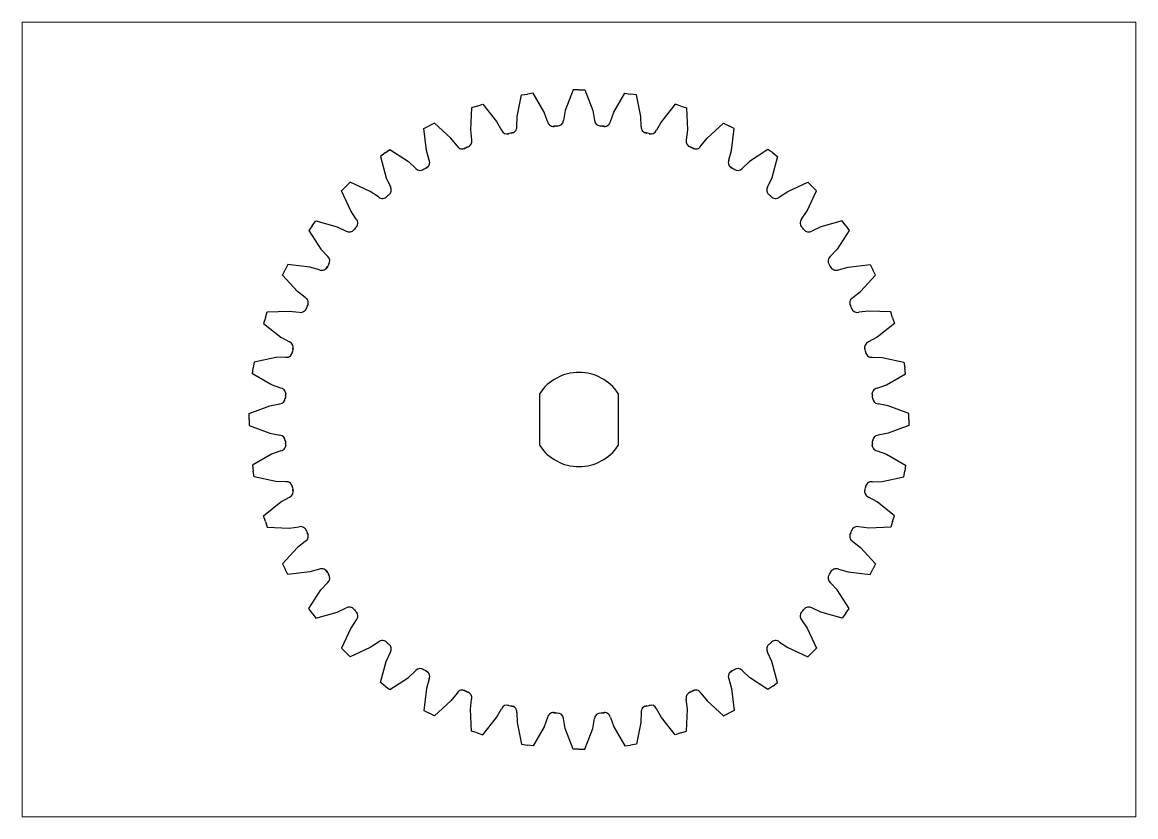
# Paper-space layout 'Layout1' of a CAD drawing. Header units: millimetres. Extents: x 28 to 249, y 20 to 177.
# The model-space entities are those that its viewports show. They can reach past a viewport. Long polylines and large blocks are cut down to what shows.
import ezdxf

# ---------------------------------------------------------------- set-up
doc = ezdxf.new("R2010")
doc.units = ezdxf.units.MM

msp = doc.modelspace()

# ---------------------------------------------------------------- linework, layer by layer
for points in [[(-3.942, 19.301), (-3.66, 20.679), (-3.285, 20.738), (-3.285, 20.738)], [(-2.215, 19.575), (-2.909, 20.798), (-3.285, 20.738), (-3.285, 20.738)], [(0, 20.997), (-0.38, 20.997), (-0.875, 19.68), (-0.996, 19.05)], [(0, 20.997), (0.38, 20.997), (0.875, 19.68), (0.996, 19.05)], [(2.215, 19.575), (2.909, 20.798), (3.285, 20.738), (3.285, 20.738)], [(3.942, 19.301), (3.66, 20.679), (3.285, 20.738), (3.285, 20.738)], [(-6.488, 19.969), (-6.85, 19.851), (-6.913, 18.447), (-6.834, 17.809)], [(-6.488, 19.969), (-6.127, 20.086), (-5.25, 18.987), (-4.939, 18.425)], [(6.488, 19.969), (6.127, 20.086), (5.25, 18.987), (4.939, 18.425)], [(6.488, 19.969), (6.85, 19.851), (6.913, 18.447), (6.834, 17.809)], [(-3.963, 18.666), (-3.942, 19.301)], [(-1.998, 18.977), (-2.215, 19.575)], [(1.998, 18.977), (2.215, 19.575)], [(3.963, 18.666), (3.942, 19.301)], [(-9.714, 17.138), (-9.871, 18.535), (-9.532, 18.708), (-9.532, 18.708)], [(-8.155, 17.932), (-9.193, 18.881), (-9.532, 18.708), (-9.532, 18.708)], [(8.155, 17.932), (9.193, 18.881), (9.532, 18.708), (9.532, 18.708)], [(9.714, 17.138), (9.871, 18.535), (9.532, 18.708), (9.532, 18.708)], [(-7.765, 17.43), (-8.155, 17.932)], [(7.765, 17.43), (8.155, 17.932)], [(-12.341, 16.987), (-12.034, 17.21), (-10.86, 16.436), (-10.391, 15.997)], [(-9.537, 16.527), (-9.714, 17.138)], [(9.537, 16.527), (9.714, 17.138)], [(12.341, 16.987), (12.034, 17.21), (10.86, 16.436), (10.391, 15.997)], [(-12.341, 16.987), (-12.649, 16.763), (-12.275, 15.407), (-12.003, 14.826)], [(12.341, 16.987), (12.649, 16.763), (12.275, 15.407), (12.003, 14.826)], [(-13.297, 14.534), (-14.578, 15.116), (-14.847, 14.847), (-14.847, 14.847)], [(13.297, 14.534), (14.578, 15.116), (14.847, 14.847), (14.847, 14.847)], [(-14.534, 13.297), (-15.116, 14.578), (-14.847, 14.847), (-14.847, 14.847)], [(-12.771, 14.178), (-13.297, 14.534)], [(12.771, 14.178), (13.297, 14.534)], [(14.534, 13.297), (15.116, 14.578), (14.847, 14.847), (14.847, 14.847)], [(-14.178, 12.771), (-14.534, 13.297)], [(14.178, 12.771), (14.534, 13.297)], [(-16.987, 12.341), (-17.21, 12.034), (-16.436, 10.86), (-15.997, 10.391)], [(-16.987, 12.341), (-16.763, 12.649), (-15.407, 12.275), (-14.826, 12.003)], [(16.987, 12.341), (16.763, 12.649), (15.407, 12.275), (14.826, 12.003)], [(16.987, 12.341), (17.21, 12.034), (16.436, 10.86), (15.997, 10.391)], [(-17.932, 8.155), (-18.881, 9.193), (-18.708, 9.532), (-18.708, 9.532)], [(-17.138, 9.714), (-18.535, 9.871), (-18.708, 9.532), (-18.708, 9.532)], [(-16.527, 9.537), (-17.138, 9.714)], [(16.527, 9.537), (17.138, 9.714)], [(17.138, 9.714), (18.535, 9.871), (18.708, 9.532), (18.708, 9.532)], [(17.932, 8.155), (18.881, 9.193), (18.708, 9.532), (18.708, 9.532)], [(-17.43, 7.765), (-17.932, 8.155)], [(17.43, 7.765), (17.932, 8.155)], [(-19.969, 6.488), (-20.086, 6.127), (-18.987, 5.25), (-18.425, 4.939)], [(-19.969, 6.488), (-19.851, 6.85), (-18.447, 6.913), (-17.809, 6.834)], [(19.969, 6.488), (19.851, 6.85), (18.447, 6.913), (17.809, 6.834)], [(19.969, 6.488), (20.086, 6.127), (18.987, 5.25), (18.425, 4.939)], [(-19.301, 3.942), (-20.679, 3.66), (-20.738, 3.285), (-20.738, 3.285)], [(-18.666, 3.963), (-19.301, 3.942)], [(18.666, 3.963), (19.301, 3.942)], [(19.301, 3.942), (20.679, 3.66), (20.738, 3.285), (20.738, 3.285)], [(-19.575, 2.215), (-20.798, 2.909), (-20.738, 3.285), (-20.738, 3.285)], [(19.575, 2.215), (20.798, 2.909), (20.738, 3.285), (20.738, 3.285)], [(-18.977, 1.998), (-19.575, 2.215)], [(18.977, 1.998), (19.575, 2.215)], [(-2.5, -1.658), (-2.5, 1.658)], [(2.5, 1.658), (2.5, -1.658)], [(-20.997, 0), (-20.997, 0.38), (-19.68, 0.875), (-19.05, 0.996)], [(20.997, 0), (20.997, 0.38), (19.68, 0.875), (19.05, 0.996)], [(-20.997, 0), (-20.997, -0.38), (-19.68, -0.875), (-19.05, -0.996)], [(20.997, 0), (20.997, -0.38), (19.68, -0.875), (19.05, -0.996)], [(-18.977, -1.998), (-19.575, -2.215)], [(18.977, -1.998), (19.575, -2.215)], [(-19.575, -2.215), (-20.798, -2.909), (-20.738, -3.285), (-20.738, -3.285)], [(19.575, -2.215), (20.798, -2.909), (20.738, -3.285), (20.738, -3.285)], [(-19.301, -3.942), (-20.679, -3.66), (-20.738, -3.285), (-20.738, -3.285)], [(19.301, -3.942), (20.679, -3.66), (20.738, -3.285), (20.738, -3.285)], [(-18.666, -3.963), (-19.301, -3.942)], [(18.666, -3.963), (19.301, -3.942)], [(-19.969, -6.488), (-20.086, -6.127), (-18.987, -5.25), (-18.425, -4.939)], [(19.969, -6.488), (20.086, -6.127), (18.987, -5.25), (18.425, -4.939)], [(-19.969, -6.488), (-19.851, -6.85), (-18.447, -6.913), (-17.809, -6.834)], [(19.969, -6.488), (19.851, -6.85), (18.447, -6.913), (17.809, -6.834)], [(-17.43, -7.765), (-17.932, -8.155)], [(17.43, -7.765), (17.932, -8.155)], [(-17.932, -8.155), (-18.881, -9.193), (-18.708, -9.532), (-18.708, -9.532)], [(17.932, -8.155), (18.881, -9.193), (18.708, -9.532), (18.708, -9.532)], [(-17.138, -9.714), (-18.535, -9.871), (-18.708, -9.532), (-18.708, -9.532)], [(-16.527, -9.537), (-17.138, -9.714)], [(16.527, -9.537), (17.138, -9.714)], [(17.138, -9.714), (18.535, -9.871), (18.708, -9.532), (18.708, -9.532)], [(-16.987, -12.341), (-17.21, -12.034), (-16.436, -10.86), (-15.997, -10.391)], [(16.987, -12.341), (17.21, -12.034), (16.436, -10.86), (15.997, -10.391)], [(-16.987, -12.341), (-16.763, -12.649), (-15.407, -12.275), (-14.826, -12.003)], [(16.987, -12.341), (16.763, -12.649), (15.407, -12.275), (14.826, -12.003)], [(-14.534, -13.297), (-15.116, -14.578), (-14.847, -14.847), (-14.847, -14.847)], [(-14.178, -12.771), (-14.534, -13.297)], [(14.178, -12.771), (14.534, -13.297)], [(14.534, -13.297), (15.116, -14.578), (14.847, -14.847), (14.847, -14.847)], [(-12.771, -14.178), (-13.297, -14.534)], [(12.771, -14.178), (13.297, -14.534)], [(-13.297, -14.534), (-14.578, -15.116), (-14.847, -14.847), (-14.847, -14.847)], [(-12.341, -16.987), (-12.649, -16.763), (-12.275, -15.407), (-12.003, -14.826)], [(12.341, -16.987), (12.649, -16.763), (12.275, -15.407), (12.003, -14.826)], [(13.297, -14.534), (14.578, -15.116), (14.847, -14.847), (14.847, -14.847)], [(-12.341, -16.987), (-12.034, -17.21), (-10.86, -16.436), (-10.391, -15.997)], [(12.341, -16.987), (12.034, -17.21), (10.86, -16.436), (10.391, -15.997)], [(-9.537, -16.527), (-9.714, -17.138)], [(9.537, -16.527), (9.714, -17.138)], [(-9.714, -17.138), (-9.871, -18.535), (-9.532, -18.708), (-9.532, -18.708)], [(-7.765, -17.43), (-8.155, -17.932)], [(7.765, -17.43), (8.155, -17.932)], [(9.714, -17.138), (9.871, -18.535), (9.532, -18.708), (9.532, -18.708)], [(-8.155, -17.932), (-9.193, -18.881), (-9.532, -18.708), (-9.532, -18.708)], [(-6.488, -19.969), (-6.85, -19.851), (-6.913, -18.447), (-6.834, -17.809)], [(-6.488, -19.969), (-6.127, -20.086), (-5.25, -18.987), (-4.939, -18.425)], [(6.488, -19.969), (6.127, -20.086), (5.25, -18.987), (4.939, -18.425)], [(6.488, -19.969), (6.85, -19.851), (6.913, -18.447), (6.834, -17.809)], [(8.155, -17.932), (9.193, -18.881), (9.532, -18.708), (9.532, -18.708)], [(-3.963, -18.666), (-3.942, -19.301)], [(-1.998, -18.977), (-2.215, -19.575)], [(0, -20.997), (-0.38, -20.997), (-0.875, -19.68), (-0.996, -19.05)], [(0, -20.997), (0.38, -20.997), (0.875, -19.68), (0.996, -19.05)], [(1.998, -18.977), (2.215, -19.575)], [(3.963, -18.666), (3.942, -19.301)], [(-3.942, -19.301), (-3.66, -20.679), (-3.285, -20.738), (-3.285, -20.738)], [(-2.215, -19.575), (-2.909, -20.798), (-3.285, -20.738), (-3.285, -20.738)], [(2.215, -19.575), (2.909, -20.798), (3.285, -20.738), (3.285, -20.738)], [(3.942, -19.301), (3.66, -20.679), (3.285, -20.738), (3.285, -20.738)]]:
    msp.add_lwpolyline(points)
for centre, radius, start, end in [((-4.341, 18.623), 0.38, 271.88175, 6.38063), ((-1.626, 19.053), 0.38, 191.61937, 286.11825), ((0, 0), 18.75, 94.01853, 95.10486), ((-1.375, 19.079), 0.38, 269.03203, 355.55557), ((1.375, 19.079), 0.38, 184.44443, 270.96797), ((0, 0), 18.75, 84.89514, 85.98147), ((1.626, 19.053), 0.38, 253.88175, 348.38063), ((4.341, 18.623), 0.38, 173.61937, 268.11825), ((-7.203, 17.72), 0.38, 287.03203, 13.55557), ((-4.588, 18.57), 0.38, 202.44443, 288.96797), ((0, 0), 18.75, 102.89514, 103.98147), ((0, 0), 18.75, 76.01853, 77.10486), ((4.588, 18.57), 0.38, 251.03203, 337.55557), ((7.203, 17.72), 0.38, 166.44443, 252.96797), ((-7.434, 17.618), 0.38, 209.61937, 304.11825), ((0, 0), 18.75, 112.01853, 113.10486), ((0, 0), 18.75, 66.89514, 67.98147), ((7.434, 17.618), 0.38, 235.88175, 330.38063), ((-9.884, 16.37), 0.38, 289.88175, 24.38063), ((9.884, 16.37), 0.38, 155.61937, 250.11825), ((-10.102, 16.243), 0.38, 220.44443, 306.96797), ((0, 0), 18.75, 120.89514, 121.98147), ((0, 0), 18.75, 58.01853, 59.10486), ((10.102, 16.243), 0.38, 233.03203, 319.55557), ((-12.515, 14.459), 0.38, 227.61937, 322.11825), ((0, 0), 18.75, 130.01853, 131.10486), ((-12.327, 14.627), 0.38, 305.03203, 31.55557), ((12.327, 14.627), 0.38, 148.44443, 234.96797), ((0, 0), 18.75, 48.89514, 49.98147), ((12.515, 14.459), 0.38, 217.88175, 312.38063), ((-14.459, 12.515), 0.38, 307.88175, 42.38063), ((14.459, 12.515), 0.38, 137.61937, 232.11825), ((-14.627, 12.327), 0.38, 238.44443, 324.96797), ((0, 0), 18.75, 138.89514, 139.98147), ((0, 0), 18.75, 40.01853, 41.10486), ((14.627, 12.327), 0.38, 215.03203, 301.55557), ((0, 0), 18.75, 148.01853, 149.10486), ((-16.243, 10.102), 0.38, 323.03203, 49.55557), ((16.243, 10.102), 0.38, 130.44443, 216.96797), ((0, 0), 18.75, 30.89514, 31.98147), ((-16.37, 9.884), 0.38, 245.61937, 340.11825), ((16.37, 9.884), 0.38, 199.88175, 294.38063), ((-17.72, 7.203), 0.38, 256.44443, 342.96797), ((-17.618, 7.434), 0.38, 325.88175, 60.38063), ((0, 0), 18.75, 156.89514, 157.98147), ((17.618, 7.434), 0.38, 119.61937, 214.11825), ((0, 0), 18.75, 22.01853, 23.10486), ((17.72, 7.203), 0.38, 197.03203, 283.55557), ((-18.623, 4.341), 0.38, 263.61937, 358.11825), ((-18.57, 4.588), 0.38, 341.03203, 67.55557), ((0, 0), 18.75, 166.01853, 167.10486), ((18.57, 4.588), 0.38, 112.44443, 198.96797), ((0, 0), 18.75, 12.89514, 13.98147), ((18.623, 4.341), 0.38, 181.88175, 276.38063), ((0, 0), 3, 33.55731, 146.44269), ((-19.053, 1.626), 0.38, 343.88175, 78.38063), ((0, 0), 18.75, 174.89514, 175.98147), ((19.053, 1.626), 0.38, 101.61937, 196.11825), ((0, 0), 18.75, 4.01853, 5.10486), ((-19.079, 1.375), 0.38, 274.44443, 0.96797), ((19.079, 1.375), 0.38, 179.03203, 265.55557), ((-19.079, -1.375), 0.38, 359.03203, 85.55557), ((0, 0), 18.75, 184.01853, 185.10486), ((0, 0), 18.75, 354.89514, 355.98147), ((19.079, -1.375), 0.38, 94.44443, 180.96797), ((-19.053, -1.626), 0.38, 281.61937, 16.11825), ((0, 0), 3, 213.55731, 326.44269), ((19.053, -1.626), 0.38, 163.88175, 258.38063), ((-18.623, -4.341), 0.38, 1.88175, 96.38063), ((0, 0), 18.75, 192.89514, 193.98147), ((0, 0), 18.75, 346.01853, 347.10486), ((18.623, -4.341), 0.38, 83.61937, 178.11825), ((-18.57, -4.588), 0.38, 292.44443, 18.96797), ((18.57, -4.588), 0.38, 161.03203, 247.55557), ((-17.72, -7.203), 0.38, 17.03203, 103.55557), ((0, 0), 18.75, 202.01853, 203.10486), ((0, 0), 18.75, 336.89514, 337.98147), ((17.72, -7.203), 0.38, 76.44443, 162.96797), ((-17.618, -7.434), 0.38, 299.61937, 34.11825), ((17.618, -7.434), 0.38, 145.88175, 240.38063), ((-16.37, -9.884), 0.38, 19.88175, 114.38063), ((0, 0), 18.75, 210.89514, 211.98147), ((-16.243, -10.102), 0.38, 310.44443, 36.96797), ((16.243, -10.102), 0.38, 143.03203, 229.55557), ((0, 0), 18.75, 328.01853, 329.10486), ((16.37, -9.884), 0.38, 65.61937, 160.11825), ((-14.627, -12.327), 0.38, 35.03203, 121.55557), ((14.627, -12.327), 0.38, 58.44443, 144.96797), ((0, 0), 18.75, 220.01853, 221.10486), ((-14.459, -12.515), 0.38, 317.61937, 52.11825), ((14.459, -12.515), 0.38, 127.88175, 222.38063), ((0, 0), 18.75, 318.89514, 319.98147), ((-12.515, -14.459), 0.38, 37.88175, 132.38063), ((0, 0), 18.75, 228.89514, 229.98147), ((0, 0), 18.75, 310.01853, 311.10486), ((12.515, -14.459), 0.38, 47.61937, 142.11825), ((-12.327, -14.627), 0.38, 328.44443, 54.96797), ((12.327, -14.627), 0.38, 125.03203, 211.55557), ((-10.102, -16.243), 0.38, 53.03203, 139.55557), ((0, 0), 18.75, 238.01853, 239.10486), ((-9.884, -16.37), 0.38, 335.61937, 70.11825), ((9.884, -16.37), 0.38, 109.88175, 204.38063), ((0, 0), 18.75, 300.89514, 301.98147), ((10.102, -16.243), 0.38, 40.44443, 126.96797), ((-7.434, -17.618), 0.38, 55.88175, 150.38063), ((0, 0), 18.75, 246.89514, 247.98147), ((-7.203, -17.72), 0.38, 346.44443, 72.96797), ((7.203, -17.72), 0.38, 107.03203, 193.55557), ((0, 0), 18.75, 292.01853, 293.10486), ((7.434, -17.618), 0.38, 29.61937, 124.11825), ((-4.588, -18.57), 0.38, 71.03203, 157.55557), ((0, 0), 18.75, 256.01853, 257.10486), ((-4.341, -18.623), 0.38, 353.61937, 88.11825), ((4.341, -18.623), 0.38, 91.88175, 186.38063), ((0, 0), 18.75, 282.89514, 283.98147), ((4.588, -18.57), 0.38, 22.44443, 108.96797), ((-1.626, -19.053), 0.38, 73.88175, 168.38063), ((0, 0), 18.75, 264.89514, 265.98147), ((-1.375, -19.079), 0.38, 4.44443, 90.96797), ((1.375, -19.079), 0.38, 89.03203, 175.55557), ((0, 0), 18.75, 274.01853, 275.10486), ((1.626, -19.053), 0.38, 11.61937, 106.11825)]:
    msp.add_arc(centre, radius, start, end)

psp = doc.layouts.get("Layout1")

# ---------------------------------------------------------------- viewports
at = {"layer": '0'}
psp.add_viewport(center=(138.11, 98.6), size=(220.98, 157.7622), view_center_point=(0, 0), view_height=50.61728, dxfattribs=at)

doc.saveas('drawing.dxf')
